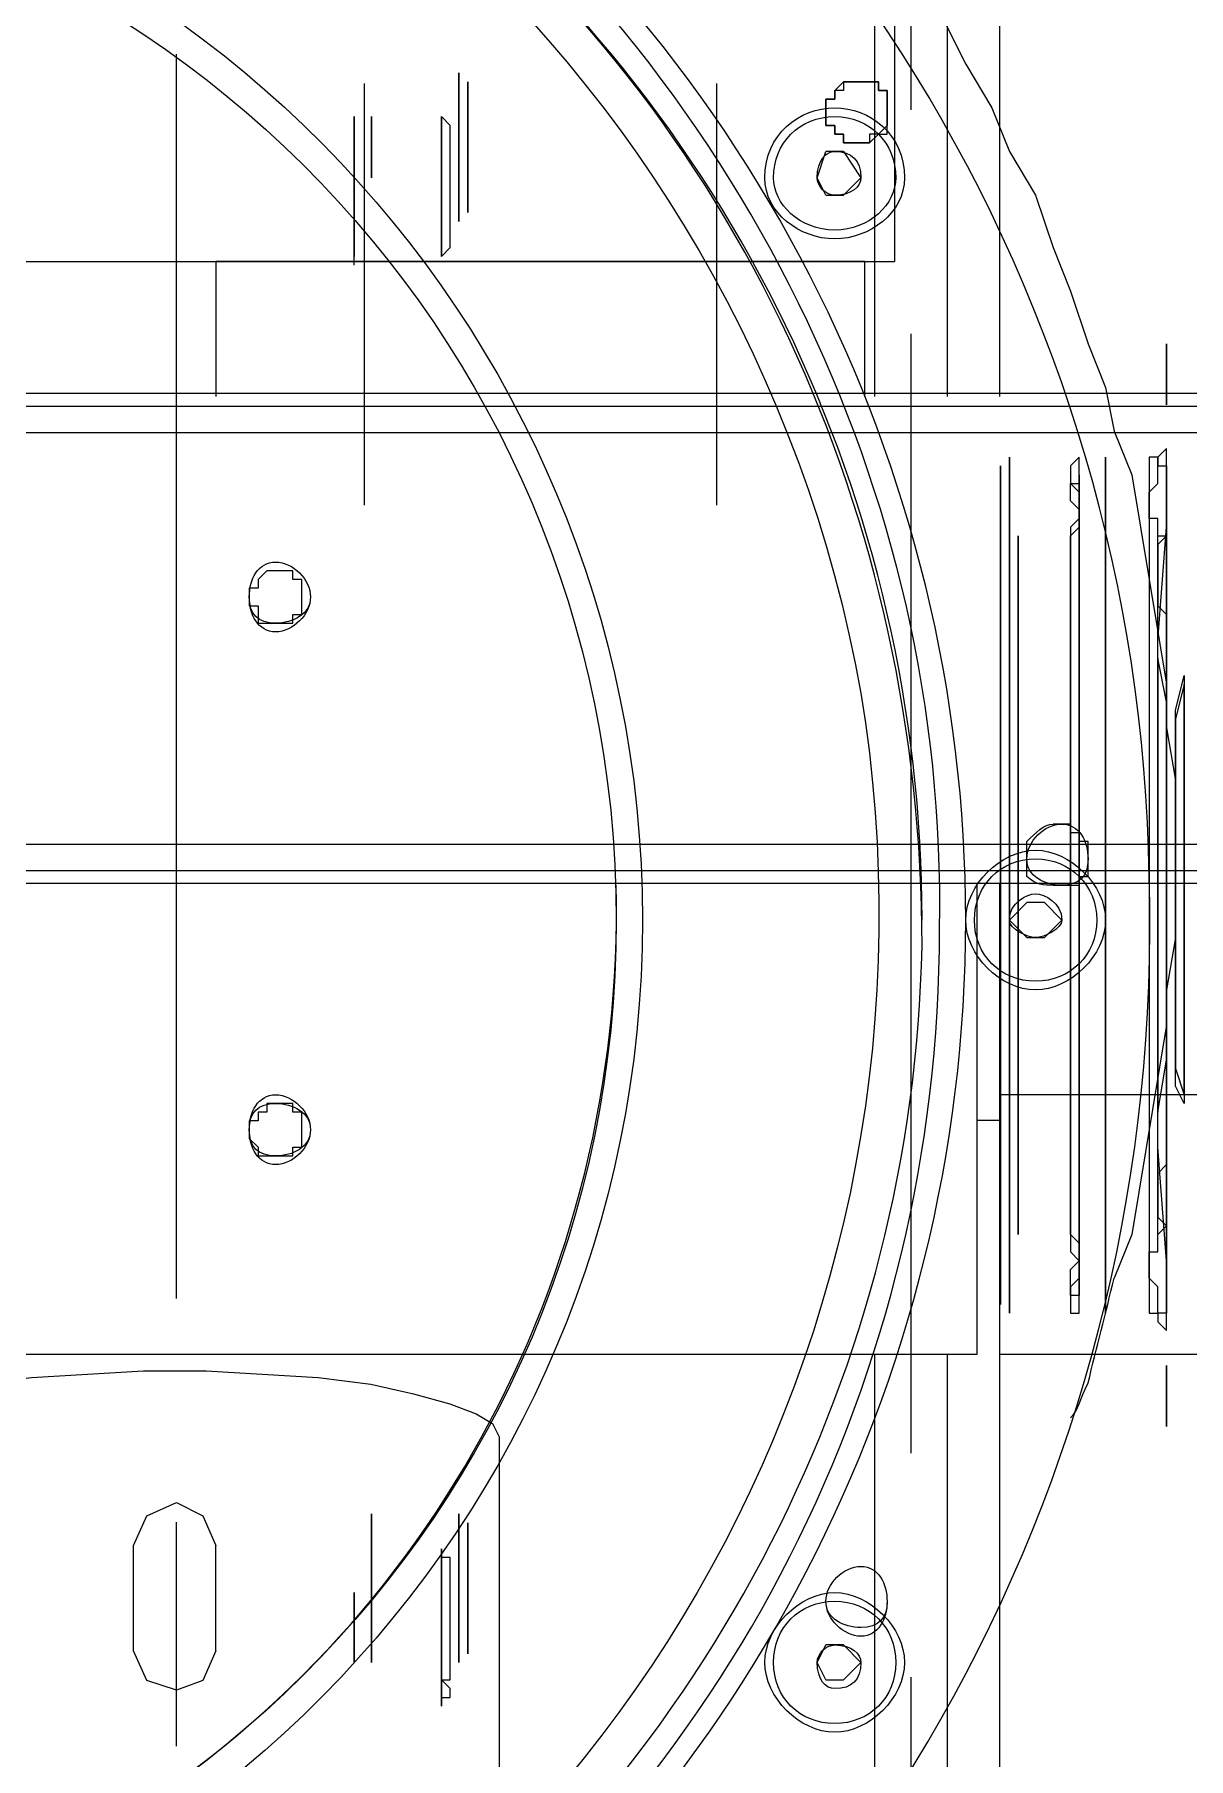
# Model space of a CAD drawing. Header units: millimetres. Extents: x 25083 to 52777, y 24772 to 45779.
# Drawn here: x 49519.5 to 49568.6, y 36711.2 to 36784.5 of the extents above; entities that cross this region are included whole.
import ezdxf

# ---------------------------------------------------------------- set-up
doc = ezdxf.new("R2010")
doc.units = ezdxf.units.MM
doc.layers.add('小车', color=7, linetype='Continuous')

# ---------------------------------------------------------------- blocks, each defined once
blk = doc.blocks.new('zw$D2F4')
at = {"color": 7, "lineweight": 5}
for points in [[(668.075, 905.002), (669.189, 902.774), (670.303, 900.917), (671.046, 899.06), (672.16, 897.203), (672.903, 894.975), (673.645, 893.118), (674.388, 890.89), (675.131, 889.033), (675.502, 887.177), (676.245, 885.32), (677.73, 876.407), (677.73, 874.55), (678.102, 872.322), (678.102, 865.638), (677.73, 863.41), (677.73, 861.924), (676.245, 853.012), (675.502, 851.155)], [(647.65, 897.946), (647.65, 902.402), (647.65, 900.546)], [(648.021, 898.317), (648.021, 902.031), (648.021, 900.546)], [(665.104, 899.803), (665.104, 899.431), (663.99, 899.431), (663.99, 899.803), (663.619, 899.803), (663.619, 900.174), (663.247, 900.174), (663.247, 901.288), (663.619, 901.288), (663.619, 901.66), (663.99, 902.031)], [(663.99, 902.031), (663.99, 901.66), (663.619, 901.66), (663.619, 901.288), (663.247, 901.288), (663.247, 900.917), (663.247, 900.546), (663.247, 900.174), (663.619, 900.174), (663.619, 899.803), (663.99, 899.803), (663.99, 899.431), (665.104, 899.431)], [(663.99, 902.031), (665.104, 902.031), (665.475, 902.031), (665.475, 901.66), (665.847, 901.66), (665.847, 900.174), (665.475, 899.803), (665.104, 899.803)], [(665.104, 899.431), (665.475, 899.803), (665.847, 899.803), (665.847, 900.546), (665.847, 900.917), (665.847, 901.66), (665.475, 901.66), (665.475, 902.031), (663.99, 902.031)], [(643.194, 900.546), (643.194, 894.604)], [(643.194, 894.604), (643.194, 900.546)], [(643.194, 900.546), (643.194, 894.604)], [(643.194, 894.232), (643.194, 900.546)], [(643.937, 897.946), (643.937, 899.803), (643.937, 900.546)], [(643.937, 900.546), (643.937, 898.689), (643.937, 897.946)], [(643.937, 897.946), (643.937, 899.803), (643.937, 900.546)], [(643.937, 900.546), (643.937, 898.689), (643.937, 897.946)], [(646.907, 894.604), (646.907, 900.546)], [(646.907, 900.546), (646.907, 894.604)], [(647.279, 894.975), (647.279, 900.174), (646.907, 900.546), (646.907, 900.174)], [(647.65, 900.546), (647.65, 896.089), (647.65, 897.946)], [(648.021, 900.546), (648.021, 896.461), (648.021, 898.317)], [(643.937, 898.689), (643.937, 899.803)], [(643.937, 899.803), (643.937, 898.689)], [(646.907, 900.174), (646.907, 894.604), (647.279, 894.975)], [(643.194, 899.06), (643.194, 896.089)], [(643.194, 896.089), (643.194, 899.06)], [(662.876, 897.946), (663.247, 899.06)], [(663.99, 899.06), (663.247, 899.06)], [(663.99, 899.06), (664.733, 897.946)], [(663.247, 897.203), (662.876, 897.946)], [(664.733, 897.946), (663.99, 897.203)], [(663.247, 897.203), (663.99, 897.203)], [(677.73, 888.291), (677.73, 890.148), (677.73, 890.89)], [(677.73, 890.89), (677.73, 888.662), (677.73, 888.291)], [(670.674, 867.495), (670.674, 885.691), (670.674, 867.866)], [(671.046, 867.495), (671.046, 886.063), (671.046, 867.866)], [(674.017, 867.866), (674.017, 886.063), (673.645, 885.691), (673.645, 884.948), (674.017, 884.577), (674.017, 883.463), (673.645, 883.092), (673.645, 867.495)], [(675.131, 867.495), (675.131, 886.063), (675.131, 867.866)], [(677.359, 867.866), (677.359, 883.463), (676.987, 883.463), (676.987, 884.577), (677.359, 884.948), (677.359, 886.063), (676.987, 886.063), (676.987, 867.866)], [(673.645, 867.495), (673.645, 882.72), (674.017, 883.092), (674.017, 883.834), (673.645, 884.206), (673.645, 884.948), (674.017, 884.948), (674.017, 885.32), (674.017, 867.866)], [(675.131, 867.866), (675.131, 885.32), (675.131, 867.495)], [(677.73, 881.978), (677.73, 884.206), (677.73, 884.948)], [(677.73, 884.948), (677.73, 882.349), (677.73, 881.978)], [(677.73, 881.606), (677.73, 883.834), (677.73, 884.577)], [(677.73, 884.577), (677.73, 882.349), (677.73, 881.978), (677.73, 881.606)], [(670.674, 867.866), (670.674, 883.092), (670.674, 867.495)], [(671.417, 867.866), (671.417, 882.72), (671.417, 867.495)], [(677.359, 867.495), (677.359, 878.264), (677.73, 883.092), (677.73, 879.007), (677.73, 878.635), (677.73, 868.237)], [(677.359, 867.495), (677.359, 882.72), (677.73, 882.72), (677.359, 882.349), (677.359, 879.749), (677.73, 879.378), (677.73, 867.866)], [(639.852, 881.235), (639.48, 881.235), (639.109, 880.864), (639.109, 880.492), (638.737, 880.492), (638.737, 879.749), (639.109, 879.749), (639.109, 879.007), (639.852, 879.007)], [(639.852, 879.007), (640.594, 879.007), (640.594, 879.378), (640.966, 879.378), (640.966, 879.749), (640.966, 880.864), (640.594, 880.864), (640.594, 881.235), (639.852, 881.235)], [(677.73, 867.866), (677.73, 875.665), (677.359, 877.521), (677.359, 874.55), (677.359, 873.808), (677.359, 867.495)], [(678.102, 867.866), (678.102, 875.293), (678.473, 876.779), (678.473, 872.694), (678.473, 870.837), (678.473, 867.866)], [(678.473, 867.866), (678.473, 876.407), (678.102, 874.922), (678.102, 872.694), (678.102, 872.322), (678.102, 867.866)], [(672.903, 867.866), (674.017, 867.866), (674.017, 868.237), (674.388, 868.237), (674.388, 868.609), (674.388, 869.723), (674.017, 869.723), (674.017, 870.094), (673.645, 870.094), (673.645, 870.465), (672.903, 870.465)], [(677.73, 868.237), (677.73, 851.898), (677.359, 856.725), (677.359, 857.097), (677.359, 867.495)], [(670.674, 867.866), (670.674, 850.041), (670.674, 867.495)], [(670.674, 867.495), (670.674, 852.64), (670.674, 867.866)], [(671.046, 867.866), (671.046, 849.669), (671.046, 867.495)], [(671.417, 867.495), (671.417, 853.012), (671.417, 867.866)], [(673.645, 867.495), (673.645, 852.269), (674.017, 851.898), (674.017, 851.155), (673.645, 850.783), (673.645, 849.669), (674.017, 849.669), (674.017, 867.866)], [(674.017, 867.866), (674.017, 850.412), (673.645, 850.412), (673.645, 851.526), (674.017, 851.898), (674.017, 852.64), (673.645, 853.012), (673.645, 867.495)], [(675.131, 867.866), (675.131, 849.669), (675.131, 867.495)], [(675.131, 867.495), (675.131, 850.412), (675.131, 867.866)], [(676.987, 867.866), (676.987, 867.495)], [(676.987, 867.495), (676.987, 849.669), (677.359, 849.669), (677.359, 850.783), (676.987, 851.155), (676.987, 852.269), (677.359, 852.269), (677.359, 867.866)], [(677.73, 867.866), (677.73, 855.982), (677.359, 855.611), (677.359, 853.754), (677.73, 853.383), (677.359, 853.012), (677.359, 867.495)], [(677.359, 867.495), (677.359, 858.211), (677.73, 860.439), (677.73, 861.182), (677.73, 861.924), (677.73, 867.866)], [(677.73, 867.495), (677.73, 849.669), (677.359, 849.669), (677.359, 849.298), (677.73, 848.927), (677.73, 867.866)], [(677.73, 867.495), (677.73, 867.866)], [(678.473, 867.866), (678.473, 858.582), (678.102, 859.325), (678.102, 862.667), (678.102, 864.895), (678.102, 867.866)], [(678.102, 867.866), (678.102, 860.067), (678.473, 858.953), (678.473, 862.667), (678.473, 863.41), (678.473, 867.866)], [(671.046, 866.381), (671.788, 867.123)], [(672.531, 867.123), (671.788, 867.123)], [(672.531, 867.123), (673.274, 866.381)], [(671.788, 865.638), (671.046, 866.381)], [(673.274, 866.381), (672.531, 865.638)], [(671.788, 865.638), (672.531, 865.638)], [(639.852, 858.582), (639.48, 858.582), (639.48, 858.211), (639.109, 858.211), (639.109, 857.839), (638.737, 857.839), (638.737, 857.097), (639.109, 856.725), (639.109, 856.354), (639.852, 856.354)], [(639.852, 856.354), (640.594, 856.354), (640.594, 856.725), (640.966, 856.725), (640.966, 858.211), (640.594, 858.211), (640.594, 858.582), (639.852, 858.582)], [(677.73, 850.783), (677.73, 853.012), (677.73, 853.754)], [(677.73, 853.754), (677.73, 851.526), (677.73, 850.783)], [(677.73, 850.041), (677.73, 852.269), (677.73, 853.012)], [(677.73, 853.012), (677.73, 850.412), (677.73, 850.041)], [(677.73, 844.842), (677.73, 846.699), (677.73, 847.07), (677.73, 847.441)], [(677.73, 847.441), (677.73, 845.584), (677.73, 845.213), (677.73, 844.842)], [(643.937, 835.186), (643.937, 841.128)], [(643.937, 841.128), (643.937, 835.186)], [(643.937, 834.815), (643.937, 841.128)], [(643.937, 841.128), (643.937, 834.815)], [(647.65, 841.128), (647.65, 834.815)], [(647.65, 834.815), (647.65, 841.128)], [(648.021, 835.186), (648.021, 840.757)], [(648.021, 840.757), (648.021, 835.186)], [(643.937, 836.3), (643.937, 839.643)], [(643.937, 839.643), (643.937, 836.3)], [(646.907, 835.186), (646.907, 839.643), (646.907, 837.415)], [(647.279, 835.186), (647.279, 839.271), (646.907, 839.271), (646.907, 838.9), (646.907, 837.415)], [(643.194, 837.415), (643.194, 837.786)], [(643.194, 837.786), (643.194, 835.929), (643.194, 835.186)], [(643.194, 837.415), (643.194, 837.786)], [(643.194, 837.786), (643.194, 835.558), (643.194, 835.186)], [(643.194, 834.815), (643.194, 837.043), (643.194, 837.415)], [(643.194, 834.815), (643.194, 837.043), (643.194, 837.415)], [(646.907, 837.415), (646.907, 832.958), (646.907, 835.186)], [(646.907, 837.415), (646.907, 833.33), (647.279, 833.33), (647.279, 833.701), (646.907, 834.072), (647.279, 834.072), (647.279, 835.186)], [(643.194, 837.043), (643.194, 835.558)], [(643.194, 835.558), (643.194, 837.043)], [(643.194, 835.186), (643.194, 834.815)], [(643.194, 835.186), (643.194, 834.815)], [(662.876, 834.815), (663.247, 835.558)], [(663.99, 835.558), (663.247, 835.558)], [(663.99, 835.558), (664.733, 834.815)], [(663.247, 834.072), (662.876, 834.815)], [(664.733, 834.815), (663.99, 834.072)], [(663.247, 834.072), (663.99, 834.072)]]:
    blk.add_lwpolyline(points, dxfattribs=at)
blk.add_lwpolyline([(677.73, 867.866), (677.73, 886.434), (677.359, 886.063), (677.359, 885.691), (677.73, 885.691)], close=True, dxfattribs=at)
for points in [[(676.987, 868.237), (676.616, 892.747), (662.876, 915.029), (640.966, 926.912)], [(609.029, 923.198), (636.509, 923.198), (659.905, 903.145), (664.733, 876.036)], [(669.189, 866.381), (669.189, 885.691), (659.905, 903.888), (643.937, 915.4)], [(668.075, 866.009), (668.446, 884.577), (659.534, 902.402), (644.679, 913.914)], [(667.332, 865.266), (667.332, 883.463), (659.534, 900.546), (645.422, 911.686)], [(667.332, 866.381), (667.332, 884.206), (659.162, 900.917), (645.422, 911.686)], [(643.194, 900.546), (643.194, 900.546), (643.194, 900.546), (643.194, 900.546)], [(643.194, 900.546), (643.194, 900.546), (643.194, 900.546), (643.194, 900.546)], [(643.194, 894.232), (643.194, 894.604), (643.194, 894.604), (643.194, 894.604)], [(643.194, 894.604), (643.194, 894.604), (643.194, 894.604), (643.194, 894.604)], [(664.733, 876.036), (669.189, 848.927), (653.963, 822.189), (627.968, 812.905)], [(671.788, 869.723), (672.16, 870.094), (672.531, 870.465), (672.903, 870.465)], [(671.788, 868.237), (671.788, 868.98), (671.788, 869.351), (671.788, 869.723)], [(643.937, 807.706), (665.104, 820.332), (677.73, 843.356), (676.987, 868.237)], [(672.903, 867.866), (672.531, 867.866), (672.16, 867.866), (671.788, 868.237)], [(632.053, 827.388), (646.165, 835.558), (654.706, 851.155), (654.335, 867.866)], [(643.937, 817.361), (659.534, 828.502), (669.189, 846.699), (669.189, 866.381)], [(643.937, 818.475), (659.162, 829.616), (668.075, 847.07), (668.075, 866.009)], [(643.937, 819.589), (658.42, 830.73), (666.961, 847.441), (667.332, 865.266)], [(674.388, 846.699), (674.759, 848.184), (675.131, 849.669), (675.502, 851.155)], [(673.645, 845.213), (674.017, 845.584), (674.017, 845.956), (674.388, 846.699)], [(643.937, 841.128), (643.937, 841.128), (643.937, 841.128), (643.937, 841.128)], [(643.937, 841.128), (643.937, 841.128), (643.937, 841.128), (643.937, 841.128)], [(643.937, 835.186), (643.937, 835.186), (643.937, 835.186), (643.937, 835.186)], [(643.937, 834.815), (643.937, 834.815), (643.937, 834.815), (643.937, 834.815)]]:
    blk.add_open_spline(points, degree=3, dxfattribs=at)
for points in [[(609.029, 913.172), (583.034, 913.172), (562.238, 892.004), (562.238, 866.381), (562.238, 840.757), (583.034, 819.589), (609.029, 819.589), (634.653, 819.589), (655.449, 840.757), (655.449, 866.381), (655.449, 892.004), (634.653, 913.172), (609.029, 913.172)], [(609.029, 911.686), (583.776, 911.686), (563.352, 891.633), (563.352, 866.381), (563.352, 841.128), (583.776, 821.075), (609.029, 821.075), (633.91, 821.075), (654.335, 841.128), (654.335, 866.381), (654.335, 891.633), (633.91, 911.686), (609.029, 911.686)], [(663.619, 900.917), (662.133, 900.917), (660.648, 899.803), (660.648, 897.946), (660.648, 896.461), (662.133, 895.347), (663.619, 895.347), (665.104, 895.347), (666.589, 896.461), (666.589, 897.946), (666.589, 899.803), (665.104, 900.917), (663.619, 900.917)], [(663.619, 900.546), (662.133, 900.546), (661.019, 899.431), (661.019, 897.946), (661.019, 896.832), (662.133, 895.718), (663.619, 895.718), (665.104, 895.718), (666.218, 896.832), (666.218, 897.946), (666.218, 899.431), (665.104, 900.546), (663.619, 900.546)], [(663.619, 899.06), (663.247, 899.06), (662.876, 898.689), (662.876, 897.946), (662.876, 897.575), (663.247, 897.203), (663.619, 897.203), (664.361, 897.203), (664.733, 897.575), (664.733, 897.946), (664.733, 898.689), (664.361, 899.06), (663.619, 899.06)], [(639.852, 881.606), (639.109, 881.606), (638.737, 880.864), (638.737, 880.121), (638.737, 879.378), (639.109, 878.635), (639.852, 878.635), (640.594, 878.635), (641.337, 879.378), (641.337, 880.121), (641.337, 880.864), (640.594, 881.606), (639.852, 881.606)], [(639.852, 881.606), (639.109, 881.606), (638.737, 880.864), (638.737, 880.121), (638.737, 879.378), (639.109, 879.007), (639.852, 879.007), (640.594, 879.007), (641.337, 879.378), (641.337, 880.121), (641.337, 880.864), (640.594, 881.606), (639.852, 881.606)], [(673.274, 870.465), (672.531, 870.465), (671.788, 869.723), (671.788, 868.98), (671.788, 868.237), (672.531, 867.866), (673.274, 867.866), (674.017, 867.866), (674.388, 868.237), (674.388, 868.98), (674.388, 869.723), (674.017, 870.465), (673.274, 870.465)], [(672.16, 869.351), (670.674, 869.351), (669.189, 867.866), (669.189, 866.381), (669.189, 864.895), (670.674, 863.41), (672.16, 863.41), (673.645, 863.41), (675.131, 864.895), (675.131, 866.381), (675.131, 867.866), (673.645, 869.351), (672.16, 869.351)], [(672.16, 868.98), (670.674, 868.98), (669.56, 867.866), (669.56, 866.381), (669.56, 864.895), (670.674, 863.781), (672.16, 863.781), (673.645, 863.781), (674.759, 864.895), (674.759, 866.381), (674.759, 867.866), (673.645, 868.98), (672.16, 868.98)], [(672.16, 867.495), (671.788, 867.495), (671.046, 867.123), (671.046, 866.381), (671.046, 866.009), (671.788, 865.638), (672.16, 865.638), (672.531, 865.638), (673.274, 866.009), (673.274, 866.381), (673.274, 867.123), (672.531, 867.495), (672.16, 867.495)], [(639.852, 858.953), (639.109, 858.953), (638.737, 858.211), (638.737, 857.468), (638.737, 856.725), (639.109, 856.354), (639.852, 856.354), (640.594, 856.354), (641.337, 856.725), (641.337, 857.468), (641.337, 858.211), (640.594, 858.953), (639.852, 858.953)], [(639.852, 858.582), (639.109, 858.582), (638.737, 858.211), (638.737, 857.468), (638.737, 856.725), (639.109, 855.982), (639.852, 855.982), (640.594, 855.982), (641.337, 856.725), (641.337, 857.468), (641.337, 858.211), (640.594, 858.582), (639.852, 858.582)], [(664.733, 838.9), (663.99, 838.9), (663.247, 838.157), (663.247, 837.415), (663.247, 836.672), (663.99, 835.929), (664.733, 835.929), (665.475, 835.929), (665.847, 836.672), (665.847, 837.415), (665.847, 838.157), (665.475, 838.9), (664.733, 838.9)], [(664.733, 838.9), (663.99, 838.9), (663.247, 838.157), (663.247, 837.415), (663.247, 836.672), (663.99, 836.3), (664.733, 836.3), (665.475, 836.3), (665.847, 836.672), (665.847, 837.415), (665.847, 838.157), (665.475, 838.9), (664.733, 838.9)], [(663.619, 837.786), (662.133, 837.786), (660.648, 836.3), (660.648, 834.815), (660.648, 833.33), (662.133, 831.844), (663.619, 831.844), (665.104, 831.844), (666.589, 833.33), (666.589, 834.815), (666.589, 836.3), (665.104, 837.786), (663.619, 837.786)], [(663.619, 837.415), (662.133, 837.415), (661.019, 836.3), (661.019, 834.815), (661.019, 833.33), (662.133, 832.216), (663.619, 832.216), (665.104, 832.216), (666.218, 833.33), (666.218, 834.815), (666.218, 836.3), (665.104, 837.415), (663.619, 837.415)], [(663.619, 835.558), (663.247, 835.558), (662.876, 835.186), (662.876, 834.815), (662.876, 834.072), (663.247, 833.701), (663.619, 833.701), (664.361, 833.701), (664.733, 834.072), (664.733, 834.815), (664.733, 835.186), (664.361, 835.558), (663.619, 835.558)]]:
    blk.add_open_spline(points, degree=3, knots=[0, 0, 0, 0, 1, 1, 1, 2, 2, 2, 3, 3, 3, 4, 4, 4, 4], dxfattribs=at)
blk = doc.blocks.new('A$C1A4175F5')
at = {"layer": '小车', "color": 7, "lineweight": 0}
for points in [[(971.501, 773.421), (971.501, 232.516)], [(972.06, 232.376), (972.06, 773.561)], [(991.798, 232.376), (991.798, 773.561)], [(992.358, 232.516), (992.358, 773.421)], [(973.18, 314.128), (973.18, 691.809)], [(990.679, 314.128), (990.679, 691.809)], [(951.483, 661.292), (951.483, 645.614)], [(962.541, 645.614), (962.541, 658.072)], [(873.231, 645.614), (951.483, 645.614)], [(951.483, 645.614), (962.541, 645.614)], [(961.422, 645.614), (961.422, 644.634)], [(962.541, 645.614), (971.501, 645.614)], [(992.218, 645.614), (1045.413, 645.614)], [(951.483, 644.634), (951.483, 565.122)], [(971.501, 644.634), (951.483, 644.634)], [(951.483, 643.374), (848.593, 643.374)], [(1045.413, 643.374), (992.218, 643.374)], [(1008.037, 641.134), (997.958, 641.134)], [(997.958, 582.2), (997.958, 641.134)], [(951.483, 640.294), (839.634, 640.294)], [(1045.413, 640.294), (992.218, 640.294)], [(992.218, 639.874), (997.958, 639.874)], [(997.958, 639.874), (997.958, 612.297)], [(997.958, 612.297), (997.958, 639.874)], [(947.983, 624.336), (838.934, 624.336)], [(947.983, 596.759), (948.403, 597.039), (948.963, 597.739), (949.383, 598.859), (949.803, 600.398), (950.223, 602.218), (950.503, 604.458), (950.643, 606.838), (950.783, 609.217), (950.783, 611.877), (950.643, 614.257), (950.503, 616.637), (950.223, 618.876), (949.803, 620.696), (949.383, 622.236), (948.963, 623.356), (948.543, 624.056), (947.983, 624.336)], [(938.884, 612.297), (937.624, 611.737), (937.204, 610.617), (937.624, 609.357), (938.884, 608.798)], [(938.884, 612.297), (943.363, 612.297)], [(943.363, 608.798), (944.623, 609.357), (945.183, 610.617), (944.623, 611.737), (943.363, 612.297)], [(997.958, 612.297), (992.218, 612.297)], [(938.884, 608.798), (943.363, 608.798)]]:
    blk.add_lwpolyline(points, dxfattribs=at)
at = {"layer": '小车', "color": 1, "lineweight": 0}
for points in [[(971.501, 676.411), (971.501, 629.655)], [(937.764, 641.834), (928.245, 641.834)], [(994.878, 641.834), (947.283, 641.834)], [(1013.916, 641.834), (1004.397, 641.834)], [(1005.517, 633.575), (987.599, 633.575)], [(971.501, 620.136), (971.501, 610.617)], [(1005.517, 618.597), (987.599, 618.597)], [(999.638, 618.597), (990.679, 618.597)], [(999.638, 618.597), (990.679, 618.597)], [(1001.737, 618.597), (994.178, 618.597)], [(934.824, 610.617), (944.343, 610.617)], [(953.862, 610.617), (1006.777, 610.617)]]:
    blk.add_lwpolyline(points, dxfattribs=at)

msp = doc.modelspace()

# ---------------------------------------------------------------- block references
msp.add_blockref('zw$D2F4', (48889.923, 35880.503))
at = {"layer": '小车', "ltscale": 10, "xscale": -1, "rotation": 270}
msp.add_blockref('A$C1A4175F5', (48914.945, 35776.933), dxfattribs=at)

doc.saveas('drawing.dxf')
